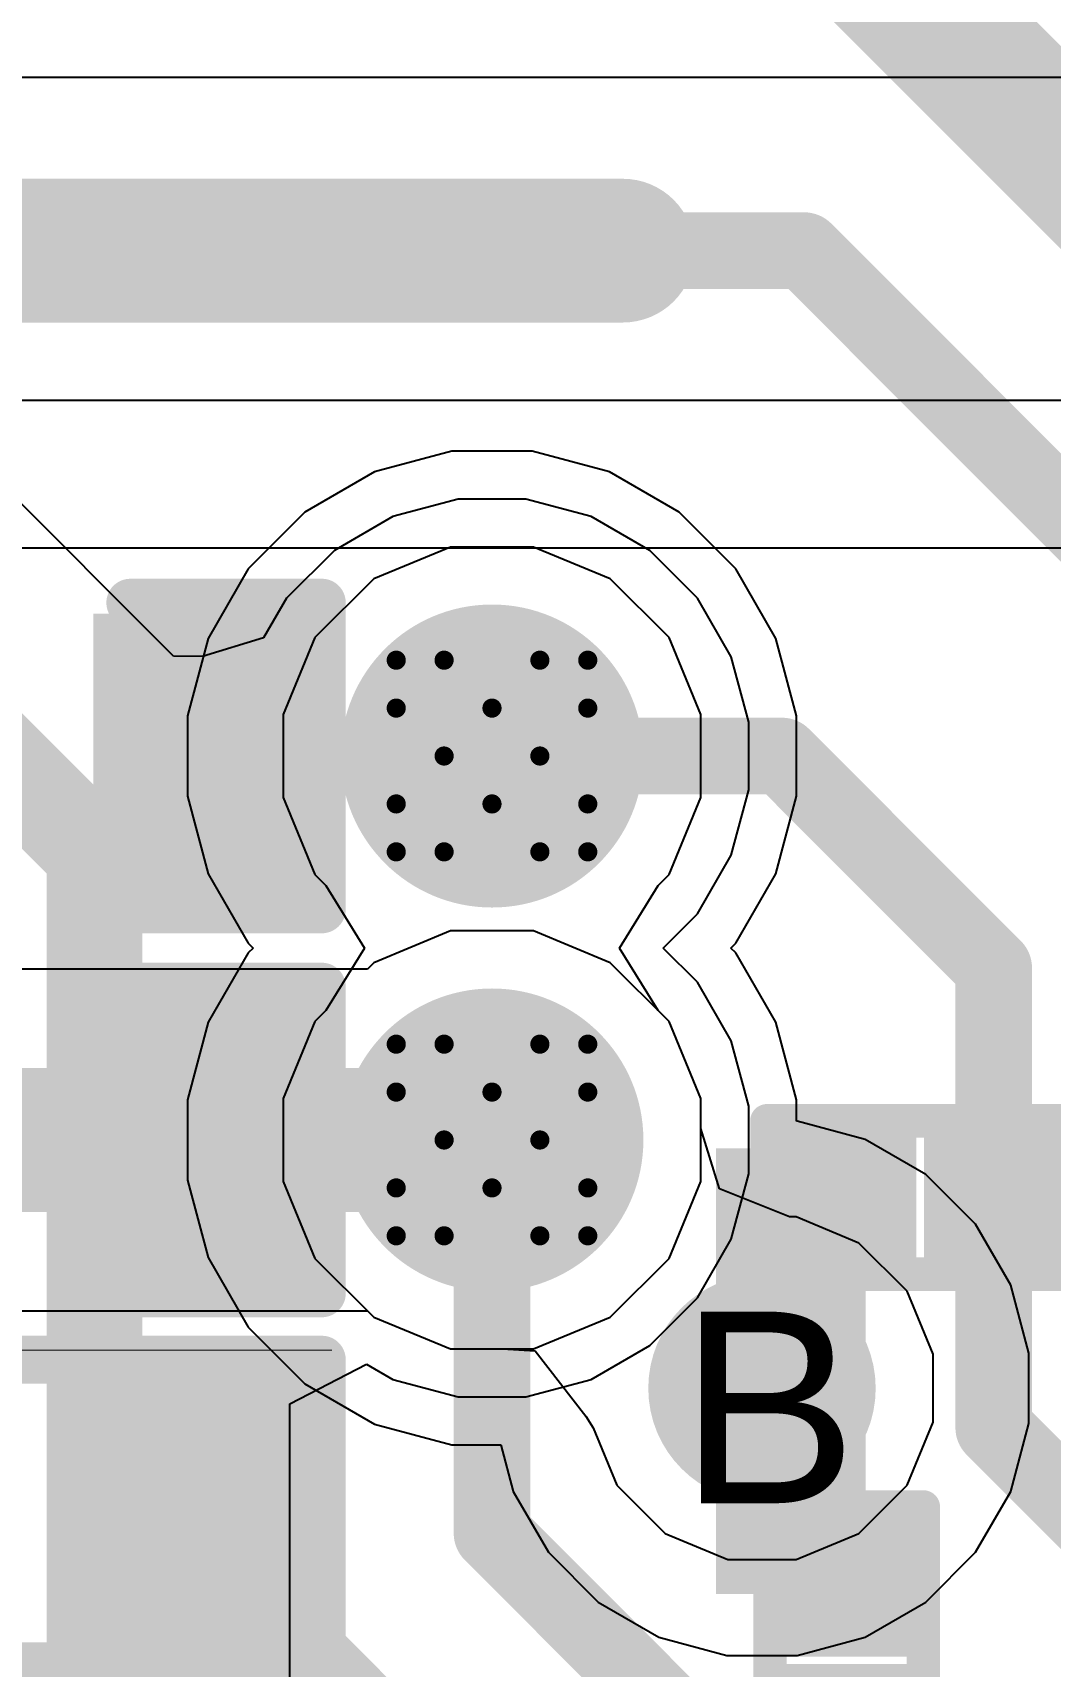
# Model space of a CAD drawing. Header units: inches. Extents: x 0 to 5379, y 0 to 5429.
# Drawn here: x 223.178 to 225.877, y 90.786 to 95.117 of the extents above; entities that cross this region are included whole.
import ezdxf

# ---------------------------------------------------------------- set-up
doc = ezdxf.new("R2010")
doc.units = ezdxf.units.IN
for name, color, linetype in [('Bottom Layer', 5, 'Continuous'), ('Bottom Solder', 6, 'Continuous'), ('Drill Drawing', 1, 'Continuous'), ('GND01', 16, 'Continuous'), ('GND02', 76, 'Continuous'), ('PWR', 156, 'Continuous'), ('SIG 01', 90, 'Continuous'), ('Top Layer', 1, 'Continuous'), ('Top Overlay', 2, 'Continuous'), ('Top Paste', 8, 'Continuous'), ('Top Solder', 216, 'Continuous'), ('Via Holes', 16, 'Continuous')]:
    doc.layers.add(name, color=color, linetype=linetype)
doc.styles.add('Arial', font='', dxfattribs={"height": 0.2})
doc.styles.get('Arial').set_extended_font_data('Arial')

# ---------------------------------------------------------------- blocks, each defined once
blk = doc.blocks.new('R___0402_571')
at = {"layer": 'Top Layer'}
for points in [[(-0.6985, -0.3175), (-0.6985, 0.3175), (-0.2413, 0.3175), (-0.2413, -0.3175)], [(0.2413, -0.3175), (0.2413, 0.3175), (0.6985, 0.3175), (0.6985, -0.3175)]]:
    blk.add_hatch(color=1, dxfattribs=at).paths.add_polyline_path(points)
at = {"layer": 'Top Paste'}
for points in [[(-0.6985, -0.3175), (-0.6985, 0.3175), (-0.2413, 0.3175), (-0.2413, -0.3175)], [(0.2413, -0.3175), (0.2413, 0.3175), (0.6985, 0.3175), (0.6985, -0.3175)]]:
    blk.add_hatch(color=8, dxfattribs=at).paths.add_polyline_path(points)
at = {"layer": 'Top Solder'}
for points in [[(-0.7535, -0.3725), (-0.7535, 0.3725), (-0.1863, 0.3725), (-0.1863, -0.3725)], [(0.1863, -0.3725), (0.1863, 0.3725), (0.7535, 0.3725), (0.7535, -0.3725)]]:
    blk.add_hatch(color=216, dxfattribs=at).paths.add_polyline_path(points)
at = {"layer": 'Top Overlay'}
for points in [[(0.7874, 0.4064, 0.127, 0.127, 0), (-0.7874, 0.4064, 0.127, 0.127, 0)], [(-0.7874, 0.4064, 0.127, 0.127, 0), (-0.7874, -0.4064, 0.127, 0.127, 0)], [(0.7874, 0.4064, 0.127, 0.127, 0), (0.7874, -0.4064, 0.127, 0.127, 0)], [(0.7874, -0.4064, 0.127, 0.127, 0), (-0.7874, -0.4064, 0.127, 0.127, 0)], [(0.8128, -0.4318, 0.00323, 0.00323, 0), (-0.8128, -0.4318, 0.00323, 0.00323, 0)]]:
    blk.add_lwpolyline(points, format="xyseb", dxfattribs=at)
for points in [[(-0.8191, 0.4064, 0.0635, 0.0635, 1), (-0.7556, 0.4064, 0.0635, 0.0635, 1)], [(-0.8191, 0.4064, 0.0635, 0.0635, 1), (-0.7556, 0.4064, 0.0635, 0.0635, 1)], [(0.7556, 0.4064, 0.0635, 0.0635, 1), (0.8191, 0.4064, 0.0635, 0.0635, 1)], [(0.7556, 0.4064, 0.0635, 0.0635, 1), (0.8191, 0.4064, 0.0635, 0.0635, 1)], [(-0.8191, -0.4064, 0.0635, 0.0635, 1), (-0.7556, -0.4064, 0.0635, 0.0635, 1)], [(-0.8191, -0.4064, 0.0635, 0.0635, 1), (-0.7556, -0.4064, 0.0635, 0.0635, 1)], [(0.7556, -0.4064, 0.0635, 0.0635, 1), (0.8191, -0.4064, 0.0635, 0.0635, 1)], [(0.7556, -0.4064, 0.0635, 0.0635, 1), (0.8191, -0.4064, 0.0635, 0.0635, 1)], [(-0.8136, -0.4318, 0.00161, 0.00161, 1), (-0.812, -0.4318, 0.00161, 0.00161, 1)], [(0.812, -0.4318, 0.00161, 0.00161, 1), (0.8136, -0.4318, 0.00161, 0.00161, 1)]]:
    blk.add_lwpolyline(points, format="xyseb", close=True, dxfattribs=at)
blk = doc.blocks.new('DFN_2_0_3_0_6__891')
at = {"layer": 'Top Layer'}
for points in [[(-0.33, -0.13), (-0.33, 0.13), (-0.06, 0.13), (-0.06, -0.13)], [(0.06, -0.13), (0.06, 0.13), (0.33, 0.13), (0.33, -0.13)]]:
    blk.add_hatch(color=1, dxfattribs=at).paths.add_polyline_path(points)
at = {"layer": 'Top Paste'}
for points in [[(-0.33, -0.13), (-0.33, 0.13), (-0.06, 0.13), (-0.06, -0.13)], [(0.06, -0.13), (0.06, 0.13), (0.33, 0.13), (0.33, -0.13)]]:
    blk.add_hatch(color=8, dxfattribs=at).paths.add_polyline_path(points)
at = {"layer": 'Top Solder'}
for points in [[(-0.38, -0.18), (-0.38, 0.18), (-0.01, 0.18), (-0.01, -0.18)], [(0.01, -0.18), (0.01, 0.18), (0.38, 0.18), (0.38, -0.18)]]:
    blk.add_hatch(color=216, dxfattribs=at).paths.add_polyline_path(points)
at = {"layer": 'Top Overlay'}
for points in [[(0.4064, 0.2032, 0.0889, 0.0889, 0), (-0.4064, 0.2032, 0.0889, 0.0889, 0)], [(-0.4064, -0.2032, 0.0889, 0.0889, 0), (-0.4064, 0.2032, 0.0889, 0.0889, 0)], [(0.4064, -0.2032, 0.0889, 0.0889, 0), (0.4064, 0.2032, 0.0889, 0.0889, 0)], [(0.4064, -0.2032, 0.0889, 0.0889, 0), (-0.4064, -0.2032, 0.0889, 0.0889, 0)]]:
    blk.add_lwpolyline(points, format="xyseb", dxfattribs=at)
for points in [[(-0.4286, 0.2032, 0.0445, 0.0445, 1), (-0.3842, 0.2032, 0.0445, 0.0445, 1)], [(-0.4286, 0.2032, 0.0445, 0.0445, 1), (-0.3842, 0.2032, 0.0445, 0.0445, 1)], [(0.3842, 0.2032, 0.0445, 0.0445, 1), (0.4286, 0.2032, 0.0445, 0.0445, 1)], [(0.3842, 0.2032, 0.0445, 0.0445, 1), (0.4286, 0.2032, 0.0445, 0.0445, 1)], [(-0.4286, -0.2032, 0.0445, 0.0445, 1), (-0.3842, -0.2032, 0.0445, 0.0445, 1)], [(-0.4286, -0.2032, 0.0445, 0.0445, 1), (-0.3842, -0.2032, 0.0445, 0.0445, 1)], [(0.3842, -0.2032, 0.0445, 0.0445, 1), (0.4286, -0.2032, 0.0445, 0.0445, 1)], [(0.3842, -0.2032, 0.0445, 0.0445, 1), (0.4286, -0.2032, 0.0445, 0.0445, 1)]]:
    blk.add_lwpolyline(points, format="xyseb", close=True, dxfattribs=at)
blk = doc.blocks.new('DFN_2_0_3_0_6__892')
at = {"layer": 'Top Layer'}
for points in [[(-0.33, -0.13), (-0.33, 0.13), (-0.06, 0.13), (-0.06, -0.13)], [(0.06, -0.13), (0.06, 0.13), (0.33, 0.13), (0.33, -0.13)]]:
    blk.add_hatch(color=1, dxfattribs=at).paths.add_polyline_path(points)
at = {"layer": 'Top Paste'}
for points in [[(-0.33, -0.13), (-0.33, 0.13), (-0.06, 0.13), (-0.06, -0.13)], [(0.06, -0.13), (0.06, 0.13), (0.33, 0.13), (0.33, -0.13)]]:
    blk.add_hatch(color=8, dxfattribs=at).paths.add_polyline_path(points)
at = {"layer": 'Top Solder'}
for points in [[(-0.38, -0.18), (-0.38, 0.18), (-0.01, 0.18), (-0.01, -0.18)], [(0.01, -0.18), (0.01, 0.18), (0.38, 0.18), (0.38, -0.18)]]:
    blk.add_hatch(color=216, dxfattribs=at).paths.add_polyline_path(points)
at = {"layer": 'Top Overlay'}
for points in [[(-0.4064, 0.2032, 0.0889, 0.0889, 0), (0.4064, 0.2032, 0.0889, 0.0889, 0)], [(-0.4064, -0.2032, 0.0889, 0.0889, 0), (-0.4064, 0.2032, 0.0889, 0.0889, 0)], [(0.4064, -0.2032, 0.0889, 0.0889, 0), (0.4064, 0.2032, 0.0889, 0.0889, 0)], [(-0.4064, -0.2032, 0.0889, 0.0889, 0), (0.4064, -0.2032, 0.0889, 0.0889, 0)]]:
    blk.add_lwpolyline(points, format="xyseb", dxfattribs=at)
for points in [[(-0.4286, 0.2032, 0.0445, 0.0445, 1), (-0.3842, 0.2032, 0.0445, 0.0445, 1)], [(-0.4286, 0.2032, 0.0445, 0.0445, 1), (-0.3842, 0.2032, 0.0445, 0.0445, 1)], [(0.3842, 0.2032, 0.0445, 0.0445, 1), (0.4286, 0.2032, 0.0445, 0.0445, 1)], [(0.3842, 0.2032, 0.0445, 0.0445, 1), (0.4286, 0.2032, 0.0445, 0.0445, 1)], [(-0.4286, -0.2032, 0.0445, 0.0445, 1), (-0.3842, -0.2032, 0.0445, 0.0445, 1)], [(-0.4286, -0.2032, 0.0445, 0.0445, 1), (-0.3842, -0.2032, 0.0445, 0.0445, 1)], [(0.3842, -0.2032, 0.0445, 0.0445, 1), (0.4286, -0.2032, 0.0445, 0.0445, 1)], [(0.3842, -0.2032, 0.0445, 0.0445, 1), (0.4286, -0.2032, 0.0445, 0.0445, 1)]]:
    blk.add_lwpolyline(points, format="xyseb", close=True, dxfattribs=at)
blk = doc.blocks.new('C___0402_1023')
at = {"layer": 'Top Layer'}
for points in [[(-0.6985, -0.3175), (-0.6985, 0.3175), (-0.2413, 0.3175), (-0.2413, -0.3175)], [(0.2413, -0.3175), (0.2413, 0.3175), (0.6985, 0.3175), (0.6985, -0.3175)]]:
    blk.add_hatch(color=1, dxfattribs=at).paths.add_polyline_path(points)
at = {"layer": 'Top Paste'}
for points in [[(-0.6985, -0.3175), (-0.6985, 0.3175), (-0.2413, 0.3175), (-0.2413, -0.3175)], [(0.2413, -0.3175), (0.2413, 0.3175), (0.6985, 0.3175), (0.6985, -0.3175)]]:
    blk.add_hatch(color=8, dxfattribs=at).paths.add_polyline_path(points)
at = {"layer": 'Top Solder'}
for points in [[(-0.7585, -0.3775), (-0.7585, 0.3775), (-0.1813, 0.3775), (-0.1813, -0.3775)], [(0.1813, -0.3775), (0.1813, 0.3775), (0.7585, 0.3775), (0.7585, -0.3775)]]:
    blk.add_hatch(color=216, dxfattribs=at).paths.add_polyline_path(points)
at = {"layer": 'Top Overlay'}
for points in [[(-0.7874, -0.4064, 0.127, 0.127, 0), (-0.7874, 0.4064, 0.127, 0.127, 0)], [(-0.7874, 0.4064, 0.127, 0.127, 0), (-0.2794, 0.4064, 0.127, 0.127, 0)], [(0.2794, 0.4064, 0.127, 0.127, 0), (0.7874, 0.4064, 0.127, 0.127, 0)], [(0.7874, -0.4064, 0.127, 0.127, 0), (0.7874, 0.4064, 0.127, 0.127, 0)], [(-0.7874, -0.4064, 0.127, 0.127, 0), (-0.2794, -0.4064, 0.127, 0.127, 0)], [(0.2794, -0.4064, 0.127, 0.127, 0), (0.7874, -0.4064, 0.127, 0.127, 0)]]:
    blk.add_lwpolyline(points, format="xyseb", dxfattribs=at)
for points in [[(-0.8191, 0.4064, 0.0635, 0.0635, 1), (-0.7556, 0.4064, 0.0635, 0.0635, 1)], [(-0.8191, 0.4064, 0.0635, 0.0635, 1), (-0.7556, 0.4064, 0.0635, 0.0635, 1)], [(-0.3111, 0.4064, 0.0635, 0.0635, 1), (-0.2477, 0.4064, 0.0635, 0.0635, 1)], [(0.2477, 0.4064, 0.0635, 0.0635, 1), (0.3111, 0.4064, 0.0635, 0.0635, 1)], [(0.7556, 0.4064, 0.0635, 0.0635, 1), (0.8191, 0.4064, 0.0635, 0.0635, 1)], [(0.7556, 0.4064, 0.0635, 0.0635, 1), (0.8191, 0.4064, 0.0635, 0.0635, 1)], [(-0.8191, -0.4064, 0.0635, 0.0635, 1), (-0.7556, -0.4064, 0.0635, 0.0635, 1)], [(-0.8191, -0.4064, 0.0635, 0.0635, 1), (-0.7556, -0.4064, 0.0635, 0.0635, 1)], [(-0.3111, -0.4064, 0.0635, 0.0635, 1), (-0.2477, -0.4064, 0.0635, 0.0635, 1)], [(0.2477, -0.4064, 0.0635, 0.0635, 1), (0.3111, -0.4064, 0.0635, 0.0635, 1)], [(0.7556, -0.4064, 0.0635, 0.0635, 1), (0.8191, -0.4064, 0.0635, 0.0635, 1)], [(0.7556, -0.4064, 0.0635, 0.0635, 1), (0.8191, -0.4064, 0.0635, 0.0635, 1)]]:
    blk.add_lwpolyline(points, format="xyseb", close=True, dxfattribs=at)
blk = doc.blocks.new('C___0402_1028')
at = {"layer": 'Top Layer'}
for points in [[(-0.6985, -0.3175), (-0.6985, 0.3175), (-0.2413, 0.3175), (-0.2413, -0.3175)], [(0.2413, -0.3175), (0.2413, 0.3175), (0.6985, 0.3175), (0.6985, -0.3175)]]:
    blk.add_hatch(color=1, dxfattribs=at).paths.add_polyline_path(points)
at = {"layer": 'Top Paste'}
for points in [[(-0.6985, -0.3175), (-0.6985, 0.3175), (-0.2413, 0.3175), (-0.2413, -0.3175)], [(0.2413, -0.3175), (0.2413, 0.3175), (0.6985, 0.3175), (0.6985, -0.3175)]]:
    blk.add_hatch(color=8, dxfattribs=at).paths.add_polyline_path(points)
at = {"layer": 'Top Solder'}
for points in [[(-0.7585, -0.3775), (-0.7585, 0.3775), (-0.1813, 0.3775), (-0.1813, -0.3775)], [(0.1813, -0.3775), (0.1813, 0.3775), (0.7585, 0.3775), (0.7585, -0.3775)]]:
    blk.add_hatch(color=216, dxfattribs=at).paths.add_polyline_path(points)
at = {"layer": 'Top Overlay'}
for points in [[(-0.7874, -0.4064, 0.127, 0.127, 0), (-0.7874, 0.4064, 0.127, 0.127, 0)], [(-0.7874, 0.4064, 0.127, 0.127, 0), (-0.2794, 0.4064, 0.127, 0.127, 0)], [(0.2794, 0.4064, 0.127, 0.127, 0), (0.7874, 0.4064, 0.127, 0.127, 0)], [(0.7874, -0.4064, 0.127, 0.127, 0), (0.7874, 0.4064, 0.127, 0.127, 0)], [(-0.7874, -0.4064, 0.127, 0.127, 0), (-0.2794, -0.4064, 0.127, 0.127, 0)], [(0.2794, -0.4064, 0.127, 0.127, 0), (0.7874, -0.4064, 0.127, 0.127, 0)]]:
    blk.add_lwpolyline(points, format="xyseb", dxfattribs=at)
for points in [[(-0.8191, 0.4064, 0.0635, 0.0635, 1), (-0.7556, 0.4064, 0.0635, 0.0635, 1)], [(-0.8191, 0.4064, 0.0635, 0.0635, 1), (-0.7556, 0.4064, 0.0635, 0.0635, 1)], [(-0.3111, 0.4064, 0.0635, 0.0635, 1), (-0.2477, 0.4064, 0.0635, 0.0635, 1)], [(0.2477, 0.4064, 0.0635, 0.0635, 1), (0.3111, 0.4064, 0.0635, 0.0635, 1)], [(0.7556, 0.4064, 0.0635, 0.0635, 1), (0.8191, 0.4064, 0.0635, 0.0635, 1)], [(0.7556, 0.4064, 0.0635, 0.0635, 1), (0.8191, 0.4064, 0.0635, 0.0635, 1)], [(-0.8191, -0.4064, 0.0635, 0.0635, 1), (-0.7556, -0.4064, 0.0635, 0.0635, 1)], [(-0.8191, -0.4064, 0.0635, 0.0635, 1), (-0.7556, -0.4064, 0.0635, 0.0635, 1)], [(-0.3111, -0.4064, 0.0635, 0.0635, 1), (-0.2477, -0.4064, 0.0635, 0.0635, 1)], [(0.2477, -0.4064, 0.0635, 0.0635, 1), (0.3111, -0.4064, 0.0635, 0.0635, 1)], [(0.7556, -0.4064, 0.0635, 0.0635, 1), (0.8191, -0.4064, 0.0635, 0.0635, 1)], [(0.7556, -0.4064, 0.0635, 0.0635, 1), (0.8191, -0.4064, 0.0635, 0.0635, 1)]]:
    blk.add_lwpolyline(points, format="xyseb", close=True, dxfattribs=at)

msp = doc.modelspace()

# ---------------------------------------------------------------- hatches: boundary and pattern name
at = {"layer": 'Bottom Layer'}
h = msp.add_hatch(color=5, dxfattribs=at)
edge = h.paths.add_edge_path()
edge.add_arc((224.3961, 93.1992), 0.3, 0, 360)
h = msp.add_hatch(color=5, dxfattribs=at)
edge = h.paths.add_edge_path()
edge.add_arc((224.3961, 92.1814), 0.3, 0, 360)
h = msp.add_hatch(color=5, dxfattribs=at)
edge = h.paths.add_edge_path()
edge.add_arc((225.1122, 91.5233), 0.2, 0, 360)
at = {"layer": 'Bottom Solder'}
h = msp.add_hatch(color=6, dxfattribs=at)
edge = h.paths.add_edge_path()
edge.add_arc((224.3961, 93.1992), 0.4016, 0, 360)
h = msp.add_hatch(color=6, dxfattribs=at)
edge = h.paths.add_edge_path()
edge.add_arc((224.3961, 92.1814), 0.4016, 0, 360)
h = msp.add_hatch(color=6, dxfattribs=at)
edge = h.paths.add_edge_path()
edge.add_arc((225.1122, 91.5233), 0.3016, 0, 360)
at = {"layer": 'GND01'}
h = msp.add_hatch(color=16, dxfattribs=at)
edge = h.paths.add_edge_path()
edge.add_arc((224.3961, 93.1992), 0.3, 0, 360)
h = msp.add_hatch(color=16, dxfattribs=at)
edge = h.paths.add_edge_path()
edge.add_arc((224.3961, 92.1814), 0.3, 0, 360)
h = msp.add_hatch(color=16, dxfattribs=at)
edge = h.paths.add_edge_path()
edge.add_arc((225.1122, 91.5233), 0.2, 0, 360)
at = {"layer": 'GND02'}
h = msp.add_hatch(color=76, dxfattribs=at)
edge = h.paths.add_edge_path()
edge.add_arc((224.3961, 93.1992), 0.3, 0, 360)
h = msp.add_hatch(color=76, dxfattribs=at)
edge = h.paths.add_edge_path()
edge.add_arc((224.3961, 92.1814), 0.3, 0, 360)
h = msp.add_hatch(color=76, dxfattribs=at)
edge = h.paths.add_edge_path()
edge.add_arc((225.1122, 91.5233), 0.2, 0, 360)
at = {"layer": 'PWR'}
h = msp.add_hatch(color=156, dxfattribs=at)
edge = h.paths.add_edge_path()
edge.add_arc((224.3961, 93.1992), 0.3, 0, 360)
h = msp.add_hatch(color=156, dxfattribs=at)
edge = h.paths.add_edge_path()
edge.add_arc((224.3961, 92.1814), 0.3, 0, 360)
h = msp.add_hatch(color=156, dxfattribs=at)
edge = h.paths.add_edge_path()
edge.add_arc((225.1122, 91.5233), 0.2, 0, 360)
at = {"layer": 'SIG 01'}
h = msp.add_hatch(color=90, dxfattribs=at)
edge = h.paths.add_edge_path()
edge.add_arc((224.3961, 93.1992), 0.3, 0, 360)
h = msp.add_hatch(color=90, dxfattribs=at)
edge = h.paths.add_edge_path()
edge.add_arc((224.3961, 92.1814), 0.3, 0, 360)
h = msp.add_hatch(color=90, dxfattribs=at)
edge = h.paths.add_edge_path()
edge.add_arc((225.1122, 91.5233), 0.2, 0, 360)
at = {"layer": 'Top Layer'}
h = msp.add_hatch(color=1, dxfattribs=at)
edge = h.paths.add_edge_path()
edge.add_arc((224.3961, 93.1992), 0.3, 0, 360)
h = msp.add_hatch(color=1, dxfattribs=at)
edge = h.paths.add_edge_path()
edge.add_arc((224.3961, 92.1814), 0.3, 0, 360)
for points in [[(224.9905, 91.013), (225.387, 91.013), (225.387, 92.159), (224.9905, 92.159)], [(224.9905, 90.9779), (225.4668, 90.9779), (225.4668, 91.2464), (224.9905, 91.2464)]]:
    msp.add_hatch(color=1, dxfattribs=at).paths.add_polyline_path(points)
h = msp.add_hatch(color=1, dxfattribs=at)
edge = h.paths.add_edge_path()
edge.add_arc((225.1122, 91.5233), 0.2, 0, 360)
at = {"layer": 'Top Solder'}
h = msp.add_hatch(color=216, dxfattribs=at)
edge = h.paths.add_edge_path()
edge.add_arc((224.3961, 93.1992), 0.4016, 0, 360)
h = msp.add_hatch(color=216, dxfattribs=at)
edge = h.paths.add_edge_path()
edge.add_arc((224.3961, 92.1814), 0.4016, 0, 360)
h = msp.add_hatch(color=216, dxfattribs=at)
edge = h.paths.add_edge_path()
edge.add_arc((225.1122, 91.5233), 0.3016, 0, 360)
at = {"layer": 'Via Holes'}
h = msp.add_hatch(color=7, dxfattribs=at)
edge = h.paths.add_edge_path()
edge.add_arc((224.3961, 93.1992), 0.15, 0, 360)
h = msp.add_hatch(color=7, dxfattribs=at)
edge = h.paths.add_edge_path()
edge.add_arc((224.3961, 92.1814), 0.15, 0, 360)
h = msp.add_hatch(color=7, dxfattribs=at)
edge = h.paths.add_edge_path()
edge.add_arc((225.1122, 91.5233), 0.1, 0, 360)

# ---------------------------------------------------------------- linework, layer by layer
at = {"layer": 'Bottom Layer'}
for p, q in [((224.2898, 94.0072), (224.0843, 93.9521)), ((224.5025, 94.0072), (224.2898, 94.0072)), ((224.708, 93.9521), (224.5025, 94.0072)), ((224.0843, 93.9521), (223.9, 93.8458)), ((224.8923, 93.8458), (224.708, 93.9521)), ((223.9, 93.8458), (223.7496, 93.6953)), ((225.0427, 93.6953), (224.8923, 93.8458)), ((223.7496, 93.6953), (223.6432, 93.5111)), ((225.1491, 93.5111), (225.0427, 93.6953)), ((223.6432, 93.5111), (223.5881, 93.3056)), ((225.2041, 93.3056), (225.1491, 93.5111)), ((223.5881, 93.3056), (223.5881, 93.0928)), ((225.2041, 93.0928), (225.2041, 93.3056)), ((223.5881, 93.0928), (223.6432, 92.8873)), ((225.1491, 92.8873), (225.2041, 93.0928)), ((223.6432, 92.8873), (223.7496, 92.7031)), ((225.0427, 92.7031), (225.1491, 92.8873)), ((223.7496, 92.6775), (223.6432, 92.4933)), ((223.7496, 92.7031), (223.7623, 92.6903)), ((223.7623, 92.6903), (223.7496, 92.6775)), ((225.0299, 92.6903), (225.0427, 92.7031)), ((225.0427, 92.6775), (225.0299, 92.6903)), ((225.1491, 92.4933), (225.0427, 92.6775)), ((223.6432, 92.4933), (223.5881, 92.2878)), ((225.2041, 92.2878), (225.1491, 92.4933)), ((223.5881, 92.2878), (223.5881, 92.075)), ((225.2041, 92.2313), (225.2041, 92.2878)), ((225.2054, 92.2313), (225.2041, 92.2313)), ((225.3855, 92.183), (225.2054, 92.2313)), ((225.5469, 92.0898), (225.3855, 92.183)), ((223.5881, 92.075), (223.6432, 91.8695)), ((225.6788, 91.958), (225.5469, 92.0898)), ((225.772, 91.7966), (225.6788, 91.958)), ((223.6432, 91.8695), (223.7496, 91.6853)), ((225.8202, 91.6165), (225.772, 91.7966)), ((223.7496, 91.6853), (223.9, 91.5348)), ((225.8202, 91.4301), (225.8202, 91.6165)), ((223.9, 91.5348), (224.0843, 91.4285)), ((224.0843, 91.4285), (224.2898, 91.3734)), ((225.772, 91.25), (225.8202, 91.4301)), ((224.2898, 91.3734), (224.4194, 91.3734)), ((224.4194, 91.3734), (224.4525, 91.25)), ((224.4525, 91.25), (224.5457, 91.0886)), ((225.6788, 91.0886), (225.772, 91.25)), ((224.5457, 91.0886), (224.6775, 90.9567)), ((225.5469, 90.9567), (225.6788, 91.0886)), ((224.6775, 90.9567), (224.8389, 90.8635)), ((225.3855, 90.8635), (225.5469, 90.9567)), ((224.8389, 90.8635), (225.019, 90.8153)), ((225.2054, 90.8153), (225.3855, 90.8635)), ((225.019, 90.8153), (225.2054, 90.8153))]:
    msp.add_line(p, q, dxfattribs=at)
at = {"layer": 'Drill Drawing'}
for points in [[(224.1421, 93.3262, 0.0508, 0.0508, 0), (224.1421, 93.4532, 0.0508, 0.0508, 0)], [(224.1421, 93.4532, 0.0508, 0.0508, 0), (224.2691, 93.4532, 0.0508, 0.0508, 0)], [(224.2691, 93.4532, 0.0508, 0.0508, 0), (224.3961, 93.3262, 0.0508, 0.0508, 0)], [(224.3961, 93.3262, 0.0508, 0.0508, 0), (224.5231, 93.4532, 0.0508, 0.0508, 0)], [(224.5231, 93.4532, 0.0508, 0.0508, 0), (224.6501, 93.4532, 0.0508, 0.0508, 0)], [(224.6501, 93.3262, 0.0508, 0.0508, 0), (224.6501, 93.4532, 0.0508, 0.0508, 0)], [(224.1421, 93.3262, 0.0508, 0.0508, 0), (224.2691, 93.1992, 0.0508, 0.0508, 0)], [(224.5231, 93.1992, 0.0508, 0.0508, 0), (224.6501, 93.3262, 0.0508, 0.0508, 0)], [(224.1421, 93.0722, 0.0508, 0.0508, 0), (224.2691, 93.1992, 0.0508, 0.0508, 0)], [(224.5231, 93.1992, 0.0508, 0.0508, 0), (224.6501, 93.0722, 0.0508, 0.0508, 0)], [(224.1421, 92.9452, 0.0508, 0.0508, 0), (224.1421, 93.0722, 0.0508, 0.0508, 0)], [(224.2691, 92.9452, 0.0508, 0.0508, 0), (224.3961, 93.0722, 0.0508, 0.0508, 0)], [(224.3961, 93.0722, 0.0508, 0.0508, 0), (224.5231, 92.9452, 0.0508, 0.0508, 0)], [(224.6501, 92.9452, 0.0508, 0.0508, 0), (224.6501, 93.0722, 0.0508, 0.0508, 0)], [(224.1421, 92.9452, 0.0508, 0.0508, 0), (224.2691, 92.9452, 0.0508, 0.0508, 0)], [(224.5231, 92.9452, 0.0508, 0.0508, 0), (224.6501, 92.9452, 0.0508, 0.0508, 0)], [(224.1421, 92.3084, 0.0508, 0.0508, 0), (224.1421, 92.4354, 0.0508, 0.0508, 0)], [(224.1421, 92.4354, 0.0508, 0.0508, 0), (224.2691, 92.4354, 0.0508, 0.0508, 0)], [(224.2691, 92.4354, 0.0508, 0.0508, 0), (224.3961, 92.3084, 0.0508, 0.0508, 0)], [(224.3961, 92.3084, 0.0508, 0.0508, 0), (224.5231, 92.4354, 0.0508, 0.0508, 0)], [(224.5231, 92.4354, 0.0508, 0.0508, 0), (224.6501, 92.4354, 0.0508, 0.0508, 0)], [(224.6501, 92.3084, 0.0508, 0.0508, 0), (224.6501, 92.4354, 0.0508, 0.0508, 0)], [(224.1421, 92.3084, 0.0508, 0.0508, 0), (224.2691, 92.1814, 0.0508, 0.0508, 0)], [(224.5231, 92.1814, 0.0508, 0.0508, 0), (224.6501, 92.3084, 0.0508, 0.0508, 0)], [(224.1421, 92.0544, 0.0508, 0.0508, 0), (224.2691, 92.1814, 0.0508, 0.0508, 0)], [(224.5231, 92.1814, 0.0508, 0.0508, 0), (224.6501, 92.0544, 0.0508, 0.0508, 0)], [(224.1421, 91.9274, 0.0508, 0.0508, 0), (224.1421, 92.0544, 0.0508, 0.0508, 0)], [(224.2691, 91.9274, 0.0508, 0.0508, 0), (224.3961, 92.0544, 0.0508, 0.0508, 0)], [(224.3961, 92.0544, 0.0508, 0.0508, 0), (224.5231, 91.9274, 0.0508, 0.0508, 0)], [(224.6501, 91.9274, 0.0508, 0.0508, 0), (224.6501, 92.0544, 0.0508, 0.0508, 0)], [(224.1421, 91.9274, 0.0508, 0.0508, 0), (224.2691, 91.9274, 0.0508, 0.0508, 0)], [(224.5231, 91.9274, 0.0508, 0.0508, 0), (224.6501, 91.9274, 0.0508, 0.0508, 0)]]:
    msp.add_lwpolyline(points, format="xyseb", dxfattribs=at)
for points in [[(224.1294, 93.4532, 0.0254, 0.0254, 1), (224.1548, 93.4532, 0.0254, 0.0254, 1)], [(224.1294, 93.4532, 0.0254, 0.0254, 1), (224.1548, 93.4532, 0.0254, 0.0254, 1)], [(224.2564, 93.4532, 0.0254, 0.0254, 1), (224.2818, 93.4532, 0.0254, 0.0254, 1)], [(224.2564, 93.4532, 0.0254, 0.0254, 1), (224.2818, 93.4532, 0.0254, 0.0254, 1)], [(224.5104, 93.4532, 0.0254, 0.0254, 1), (224.5358, 93.4532, 0.0254, 0.0254, 1)], [(224.5104, 93.4532, 0.0254, 0.0254, 1), (224.5358, 93.4532, 0.0254, 0.0254, 1)], [(224.6374, 93.4532, 0.0254, 0.0254, 1), (224.6628, 93.4532, 0.0254, 0.0254, 1)], [(224.6374, 93.4532, 0.0254, 0.0254, 1), (224.6628, 93.4532, 0.0254, 0.0254, 1)], [(224.1294, 93.3262, 0.0254, 0.0254, 1), (224.1548, 93.3262, 0.0254, 0.0254, 1)], [(224.1294, 93.3262, 0.0254, 0.0254, 1), (224.1548, 93.3262, 0.0254, 0.0254, 1)], [(224.3834, 93.3262, 0.0254, 0.0254, 1), (224.4088, 93.3262, 0.0254, 0.0254, 1)], [(224.3834, 93.3262, 0.0254, 0.0254, 1), (224.4088, 93.3262, 0.0254, 0.0254, 1)], [(224.6374, 93.3262, 0.0254, 0.0254, 1), (224.6628, 93.3262, 0.0254, 0.0254, 1)], [(224.6374, 93.3262, 0.0254, 0.0254, 1), (224.6628, 93.3262, 0.0254, 0.0254, 1)], [(224.2564, 93.1992, 0.0254, 0.0254, 1), (224.2818, 93.1992, 0.0254, 0.0254, 1)], [(224.2564, 93.1992, 0.0254, 0.0254, 1), (224.2818, 93.1992, 0.0254, 0.0254, 1)], [(224.5104, 93.1992, 0.0254, 0.0254, 1), (224.5358, 93.1992, 0.0254, 0.0254, 1)], [(224.5104, 93.1992, 0.0254, 0.0254, 1), (224.5358, 93.1992, 0.0254, 0.0254, 1)], [(224.1294, 93.0722, 0.0254, 0.0254, 1), (224.1548, 93.0722, 0.0254, 0.0254, 1)], [(224.1294, 93.0722, 0.0254, 0.0254, 1), (224.1548, 93.0722, 0.0254, 0.0254, 1)], [(224.3834, 93.0722, 0.0254, 0.0254, 1), (224.4088, 93.0722, 0.0254, 0.0254, 1)], [(224.3834, 93.0722, 0.0254, 0.0254, 1), (224.4088, 93.0722, 0.0254, 0.0254, 1)], [(224.6374, 93.0722, 0.0254, 0.0254, 1), (224.6628, 93.0722, 0.0254, 0.0254, 1)], [(224.6374, 93.0722, 0.0254, 0.0254, 1), (224.6628, 93.0722, 0.0254, 0.0254, 1)], [(224.1294, 92.9452, 0.0254, 0.0254, 1), (224.1548, 92.9452, 0.0254, 0.0254, 1)], [(224.1294, 92.9452, 0.0254, 0.0254, 1), (224.1548, 92.9452, 0.0254, 0.0254, 1)], [(224.2564, 92.9452, 0.0254, 0.0254, 1), (224.2818, 92.9452, 0.0254, 0.0254, 1)], [(224.2564, 92.9452, 0.0254, 0.0254, 1), (224.2818, 92.9452, 0.0254, 0.0254, 1)], [(224.5104, 92.9452, 0.0254, 0.0254, 1), (224.5358, 92.9452, 0.0254, 0.0254, 1)], [(224.5104, 92.9452, 0.0254, 0.0254, 1), (224.5358, 92.9452, 0.0254, 0.0254, 1)], [(224.6374, 92.9452, 0.0254, 0.0254, 1), (224.6628, 92.9452, 0.0254, 0.0254, 1)], [(224.6374, 92.9452, 0.0254, 0.0254, 1), (224.6628, 92.9452, 0.0254, 0.0254, 1)], [(224.1294, 92.4354, 0.0254, 0.0254, 1), (224.1548, 92.4354, 0.0254, 0.0254, 1)], [(224.1294, 92.4354, 0.0254, 0.0254, 1), (224.1548, 92.4354, 0.0254, 0.0254, 1)], [(224.2564, 92.4354, 0.0254, 0.0254, 1), (224.2818, 92.4354, 0.0254, 0.0254, 1)], [(224.2564, 92.4354, 0.0254, 0.0254, 1), (224.2818, 92.4354, 0.0254, 0.0254, 1)], [(224.5104, 92.4354, 0.0254, 0.0254, 1), (224.5358, 92.4354, 0.0254, 0.0254, 1)], [(224.5104, 92.4354, 0.0254, 0.0254, 1), (224.5358, 92.4354, 0.0254, 0.0254, 1)], [(224.6374, 92.4354, 0.0254, 0.0254, 1), (224.6628, 92.4354, 0.0254, 0.0254, 1)], [(224.6374, 92.4354, 0.0254, 0.0254, 1), (224.6628, 92.4354, 0.0254, 0.0254, 1)], [(224.1294, 92.3084, 0.0254, 0.0254, 1), (224.1548, 92.3084, 0.0254, 0.0254, 1)], [(224.1294, 92.3084, 0.0254, 0.0254, 1), (224.1548, 92.3084, 0.0254, 0.0254, 1)], [(224.3834, 92.3084, 0.0254, 0.0254, 1), (224.4088, 92.3084, 0.0254, 0.0254, 1)], [(224.3834, 92.3084, 0.0254, 0.0254, 1), (224.4088, 92.3084, 0.0254, 0.0254, 1)], [(224.6374, 92.3084, 0.0254, 0.0254, 1), (224.6628, 92.3084, 0.0254, 0.0254, 1)], [(224.6374, 92.3084, 0.0254, 0.0254, 1), (224.6628, 92.3084, 0.0254, 0.0254, 1)], [(224.2564, 92.1814, 0.0254, 0.0254, 1), (224.2818, 92.1814, 0.0254, 0.0254, 1)], [(224.2564, 92.1814, 0.0254, 0.0254, 1), (224.2818, 92.1814, 0.0254, 0.0254, 1)], [(224.5104, 92.1814, 0.0254, 0.0254, 1), (224.5358, 92.1814, 0.0254, 0.0254, 1)], [(224.5104, 92.1814, 0.0254, 0.0254, 1), (224.5358, 92.1814, 0.0254, 0.0254, 1)], [(224.1294, 92.0544, 0.0254, 0.0254, 1), (224.1548, 92.0544, 0.0254, 0.0254, 1)], [(224.1294, 92.0544, 0.0254, 0.0254, 1), (224.1548, 92.0544, 0.0254, 0.0254, 1)], [(224.3834, 92.0544, 0.0254, 0.0254, 1), (224.4088, 92.0544, 0.0254, 0.0254, 1)], [(224.3834, 92.0544, 0.0254, 0.0254, 1), (224.4088, 92.0544, 0.0254, 0.0254, 1)], [(224.6374, 92.0544, 0.0254, 0.0254, 1), (224.6628, 92.0544, 0.0254, 0.0254, 1)], [(224.6374, 92.0544, 0.0254, 0.0254, 1), (224.6628, 92.0544, 0.0254, 0.0254, 1)], [(224.1294, 91.9274, 0.0254, 0.0254, 1), (224.1548, 91.9274, 0.0254, 0.0254, 1)], [(224.1294, 91.9274, 0.0254, 0.0254, 1), (224.1548, 91.9274, 0.0254, 0.0254, 1)], [(224.2564, 91.9274, 0.0254, 0.0254, 1), (224.2818, 91.9274, 0.0254, 0.0254, 1)], [(224.2564, 91.9274, 0.0254, 0.0254, 1), (224.2818, 91.9274, 0.0254, 0.0254, 1)], [(224.5104, 91.9274, 0.0254, 0.0254, 1), (224.5358, 91.9274, 0.0254, 0.0254, 1)], [(224.5104, 91.9274, 0.0254, 0.0254, 1), (224.5358, 91.9274, 0.0254, 0.0254, 1)], [(224.6374, 91.9274, 0.0254, 0.0254, 1), (224.6628, 91.9274, 0.0254, 0.0254, 1)], [(224.6374, 91.9274, 0.0254, 0.0254, 1), (224.6628, 91.9274, 0.0254, 0.0254, 1)]]:
    msp.add_lwpolyline(points, format="xyseb", close=True, dxfattribs=at)
at = {"layer": 'GND01'}
for p, q in [((224.2859, 93.7532), (224.0823, 93.6689)), ((224.5063, 93.7532), (224.2859, 93.7532)), ((224.7099, 93.6689), (224.5063, 93.7532)), ((224.0823, 93.6689), (223.9265, 93.513)), ((224.8658, 93.513), (224.7099, 93.6689)), ((223.9265, 93.513), (223.8421, 93.3094)), ((224.9501, 93.3094), (224.8658, 93.513)), ((223.8421, 93.3094), (223.8421, 93.089)), ((224.9501, 93.089), (224.9501, 93.3094)), ((223.8421, 93.089), (223.9265, 92.8854)), ((224.8658, 92.8854), (224.9501, 93.089)), ((223.9265, 92.8854), (223.9556, 92.8562)), ((223.9556, 92.8562), (224.0581, 92.6903)), ((224.7342, 92.6903), (224.8366, 92.8562)), ((224.8366, 92.8562), (224.8658, 92.8854)), ((224.0581, 92.6903), (223.9556, 92.5244)), ((224.8366, 92.5244), (224.7342, 92.6903)), ((223.9556, 92.5244), (223.9265, 92.4952)), ((224.8658, 92.4952), (224.8366, 92.5244)), ((223.9265, 92.4952), (223.8421, 92.2916)), ((224.9501, 92.2916), (224.8658, 92.4952)), ((223.8421, 92.2916), (223.8421, 92.0712)), ((224.9501, 92.0712), (224.9501, 92.2916)), ((223.8421, 92.0712), (223.9265, 91.8676)), ((224.8658, 91.8676), (224.9501, 92.0712)), ((223.9265, 91.8676), (224.0823, 91.7117)), ((224.7099, 91.7117), (224.8658, 91.8676)), ((224.0823, 91.7117), (224.2859, 91.6274)), ((224.5063, 91.6274), (224.7099, 91.7117)), ((224.2859, 91.6274), (224.5063, 91.6274))]:
    msp.add_line(p, q, dxfattribs=at)
at = {"layer": 'GND02'}
for p, q in [((224.2859, 93.7532), (224.0823, 93.6689)), ((224.5063, 93.7532), (224.2859, 93.7532)), ((224.7099, 93.6689), (224.5063, 93.7532)), ((224.0823, 93.6689), (223.9265, 93.513)), ((224.8658, 93.513), (224.7099, 93.6689)), ((223.9265, 93.513), (223.8421, 93.3094)), ((224.9501, 93.3094), (224.8658, 93.513)), ((223.8421, 93.3094), (223.8421, 93.089)), ((224.9501, 93.089), (224.9501, 93.3094)), ((223.8421, 93.089), (223.9265, 92.8854)), ((224.8658, 92.8854), (224.9501, 93.089)), ((223.9265, 92.8854), (223.9556, 92.8562)), ((223.9556, 92.8562), (224.0581, 92.6903)), ((224.7342, 92.6903), (224.8366, 92.8562)), ((224.8366, 92.8562), (224.8658, 92.8854)), ((224.0581, 92.6903), (223.9556, 92.5244)), ((224.8366, 92.5244), (224.7342, 92.6903)), ((223.9556, 92.5244), (223.9265, 92.4952)), ((224.8658, 92.4952), (224.8366, 92.5244)), ((223.9265, 92.4952), (223.8421, 92.2916)), ((224.9501, 92.2916), (224.8658, 92.4952)), ((223.8421, 92.2916), (223.8421, 92.0712)), ((224.9501, 92.0712), (224.9501, 92.2916)), ((223.8421, 92.0712), (223.9265, 91.8676)), ((224.8658, 91.8676), (224.9501, 92.0712)), ((223.9265, 91.8676), (224.0823, 91.7117)), ((224.7099, 91.7117), (224.8658, 91.8676)), ((224.0823, 91.7117), (224.2859, 91.6274)), ((224.5063, 91.6274), (224.7099, 91.7117)), ((224.2859, 91.6274), (224.5063, 91.6274))]:
    msp.add_line(p, q, dxfattribs=at)
at = {"layer": 'PWR'}
for p, q in [((226.4918, 94.142), (217.239, 94.142)), ((222.5091, 93.7514), (226.3158, 93.7514)), ((224.2859, 92.7354), (224.0823, 92.6511)), ((224.5063, 92.7354), (224.2859, 92.7354)), ((224.7099, 92.6511), (224.5063, 92.7354)), ((224.0659, 92.6346), (222.4967, 92.6346)), ((224.0823, 92.6511), (224.0659, 92.6346)), ((224.8658, 92.4952), (224.7099, 92.6511)), ((224.9501, 92.2916), (224.8658, 92.4952)), ((224.9501, 92.2119), (224.9501, 92.2916)), ((224.9992, 92.0516), (224.9501, 92.2119)), ((225.1848, 91.9773), (224.9992, 92.0516)), ((225.2025, 91.9773), (225.1848, 91.9773)), ((225.3694, 91.9082), (225.2025, 91.9773)), ((225.4971, 91.7804), (225.3694, 91.9082)), ((225.5662, 91.6136), (225.4971, 91.7804)), ((222.2882, 91.7282), (224.0659, 91.7282)), ((224.0659, 91.7282), (224.0823, 91.7117)), ((224.0823, 91.7117), (224.2859, 91.6274)), ((224.2859, 91.6274), (224.4236, 91.6274)), ((224.4236, 91.6274), (224.5103, 91.6223)), ((224.5103, 91.6223), (224.6452, 91.4496)), ((225.5662, 91.433), (225.5662, 91.6136)), ((224.6452, 91.4496), (224.6644, 91.418)), ((224.6644, 91.418), (224.7273, 91.2661)), ((225.4971, 91.2661), (225.5662, 91.433)), ((224.7273, 91.2661), (224.855, 91.1384)), ((225.3694, 91.1384), (225.4971, 91.2661)), ((224.855, 91.1384), (225.0219, 91.0693)), ((225.2025, 91.0693), (225.3694, 91.1384)), ((225.0219, 91.0693), (225.2025, 91.0693))]:
    msp.add_line(p, q, dxfattribs=at)
msp.add_lwpolyline([(217.1757, 92.1814, 0.381, 0.381, 0), (224.3961, 92.1814, 0.381, 0.381, 0)], format="xyseb", dxfattribs=at)
msp.add_lwpolyline([(224.3009, 92.1814, 0.1905, 0.1905, 1), (224.4914, 92.1814, 0.1905, 0.1905, 1)], format="xyseb", close=True, dxfattribs=at)
at = {"layer": 'SIG 01'}
for p, q in [((215.862, 94.9985), (227.8669, 94.9985)), ((223.5516, 93.4636), (222.5109, 94.5043)), ((224.3065, 93.8802), (224.1333, 93.8338)), ((224.4858, 93.8802), (224.3065, 93.8802)), ((224.659, 93.8338), (224.4858, 93.8802)), ((224.1333, 93.8338), (223.978, 93.7441)), ((224.8143, 93.7441), (224.659, 93.8338)), ((223.978, 93.7441), (223.8512, 93.6173)), ((224.9411, 93.6173), (224.8143, 93.7441)), ((223.8512, 93.6173), (223.7904, 93.5121)), ((225.0307, 93.4621), (224.9411, 93.6173)), ((223.7904, 93.5121), (223.6287, 93.463)), ((223.6287, 93.463), (223.5516, 93.4636)), ((225.0771, 93.2889), (225.0307, 93.4621)), ((225.0771, 93.1095), (225.0771, 93.2889)), ((225.0307, 92.9363), (225.0771, 93.1095)), ((224.9411, 92.7811), (225.0307, 92.9363)), ((224.8503, 92.6903), (224.9411, 92.7811)), ((224.9411, 92.5995), (224.8503, 92.6903)), ((225.0307, 92.4443), (224.9411, 92.5995)), ((225.0771, 92.2711), (225.0307, 92.4443)), ((225.0771, 92.0917), (225.0771, 92.2711)), ((225.0307, 91.9185), (225.0771, 92.0917)), ((224.9411, 91.7633), (225.0307, 91.9185)), ((224.8143, 91.6365), (224.9411, 91.7633)), ((224.659, 91.5468), (224.8143, 91.6365)), ((223.8598, 91.4821), (224.063, 91.5874)), ((224.063, 91.5874), (224.1333, 91.5468)), ((224.1333, 91.5468), (224.3065, 91.5004)), ((224.4858, 91.5004), (224.659, 91.5468)), ((223.8598, 88.1108), (223.8598, 91.4821)), ((224.3065, 91.5004), (224.4858, 91.5004))]:
    msp.add_line(p, q, dxfattribs=at)
for points in [[(222.1446, 94.138, 0.254, 0.254, 0), (223.3419, 92.9408, 0.254, 0.254, 0)], [(223.3419, 88.1108, 0.254, 0.254, 0), (223.3419, 92.9408, 0.254, 0.254, 0)]]:
    msp.add_lwpolyline(points, format="xyseb", dxfattribs=at)
msp.add_lwpolyline([(223.2784, 92.9408, 0.127, 0.127, 1), (223.4054, 92.9408, 0.127, 0.127, 1)], format="xyseb", close=True, dxfattribs=at)
msp.add_lwpolyline([(223.2784, 92.9408, 0.127, 0.127, 1), (223.4054, 92.9408, 0.127, 0.127, 1)], format="xyseb", close=True, dxfattribs=at)
at = {"layer": 'Top Layer'}
for points in [[(224.8635, 95.8535, 0.381, 0.381, 0), (226.7172, 93.9998, 0.381, 0.381, 0)], [(220.6291, 94.5388, 0.381, 0.381, 0), (224.7433, 94.5388, 0.381, 0.381, 0)], [(224.7433, 94.5388, 0.2032, 0.2032, 0), (225.2242, 94.5388, 0.2032, 0.2032, 0)], [(225.2242, 94.5388, 0.2032, 0.2032, 0), (226.6966, 93.0664, 0.2032, 0.2032, 0)], [(223.6273, 93.1992, 0.2032, 0.2032, 0), (224.3961, 93.1992, 0.2032, 0.2032, 0)], [(224.3961, 93.1992, 0.2032, 0.2032, 0), (225.165, 93.1992, 0.2032, 0.2032, 0)], [(225.165, 93.1992, 0.2032, 0.2032, 0), (225.7268, 92.6373, 0.2032, 0.2032, 0)], [(225.7268, 92.029, 0.2032, 0.2032, 0), (225.7268, 92.6373, 0.2032, 0.2032, 0)], [(223.6273, 92.1814, 0.2032, 0.2032, 0), (224.3961, 92.1814, 0.2032, 0.2032, 0)], [(224.3961, 91.1394, 0.2032, 0.2032, 0), (224.3961, 92.1814, 0.2032, 0.2032, 0)], [(225.7268, 91.4189, 0.2032, 0.2032, 0), (225.7268, 92.029, 0.2032, 0.2032, 0)], [(225.7268, 91.4189, 0.2032, 0.2032, 0), (226.0385, 91.1072, 0.2032, 0.2032, 0)], [(223.6273, 91.1037, 0.2032, 0.2032, 0), (223.6273, 91.1926, 0.2032, 0.2032, 0)], [(224.3961, 91.1394, 0.2032, 0.2032, 0), (224.9283, 90.6072, 0.2032, 0.2032, 0)], [(223.6273, 91.1037, 0.2032, 0.2032, 0), (224.6238, 90.1072, 0.2032, 0.2032, 0)]]:
    msp.add_lwpolyline(points, format="xyseb", dxfattribs=at)
for points in [[(224.6481, 94.5388, 0.1905, 0.1905, 1), (224.8386, 94.5388, 0.1905, 0.1905, 1)], [(224.6925, 94.5388, 0.1016, 0.1016, 1), (224.7941, 94.5388, 0.1016, 0.1016, 1)], [(225.1734, 94.5388, 0.1016, 0.1016, 1), (225.275, 94.5388, 0.1016, 0.1016, 1)], [(225.1734, 94.5388, 0.1016, 0.1016, 1), (225.275, 94.5388, 0.1016, 0.1016, 1)], [(223.5765, 93.1992, 0.1016, 0.1016, 1), (223.6781, 93.1992, 0.1016, 0.1016, 1)], [(224.3453, 93.1992, 0.1016, 0.1016, 1), (224.4469, 93.1992, 0.1016, 0.1016, 1)], [(224.3453, 93.1992, 0.1016, 0.1016, 1), (224.4469, 93.1992, 0.1016, 0.1016, 1)], [(225.1142, 93.1992, 0.1016, 0.1016, 1), (225.2158, 93.1992, 0.1016, 0.1016, 1)], [(225.1142, 93.1992, 0.1016, 0.1016, 1), (225.2158, 93.1992, 0.1016, 0.1016, 1)], [(225.676, 92.6373, 0.1016, 0.1016, 1), (225.7776, 92.6373, 0.1016, 0.1016, 1)], [(225.676, 92.6373, 0.1016, 0.1016, 1), (225.7776, 92.6373, 0.1016, 0.1016, 1)], [(223.5765, 92.1814, 0.1016, 0.1016, 1), (223.6781, 92.1814, 0.1016, 0.1016, 1)], [(224.3453, 92.1814, 0.1016, 0.1016, 1), (224.4469, 92.1814, 0.1016, 0.1016, 1)], [(224.3453, 92.1814, 0.1016, 0.1016, 1), (224.4469, 92.1814, 0.1016, 0.1016, 1)], [(225.676, 92.029, 0.1016, 0.1016, 1), (225.7776, 92.029, 0.1016, 0.1016, 1)], [(225.676, 92.029, 0.1016, 0.1016, 1), (225.7776, 92.029, 0.1016, 0.1016, 1)], [(225.676, 91.4189, 0.1016, 0.1016, 1), (225.7776, 91.4189, 0.1016, 0.1016, 1)], [(225.676, 91.4189, 0.1016, 0.1016, 1), (225.7776, 91.4189, 0.1016, 0.1016, 1)], [(223.5765, 91.1926, 0.1016, 0.1016, 1), (223.6781, 91.1926, 0.1016, 0.1016, 1)], [(224.3453, 91.1394, 0.1016, 0.1016, 1), (224.4469, 91.1394, 0.1016, 0.1016, 1)], [(224.3453, 91.1394, 0.1016, 0.1016, 1), (224.4469, 91.1394, 0.1016, 0.1016, 1)], [(223.5765, 91.1037, 0.1016, 0.1016, 1), (223.6781, 91.1037, 0.1016, 0.1016, 1)], [(223.5765, 91.1037, 0.1016, 0.1016, 1), (223.6781, 91.1037, 0.1016, 0.1016, 1)]]:
    msp.add_lwpolyline(points, format="xyseb", close=True, dxfattribs=at)

# ---------------------------------------------------------------- block references
for name, p in [('C___0402_1028', (223.1574, 93.1992)), ('C___0402_1023', (223.1574, 92.1814)), ('DFN_2_0_3_0_6__892', (225.5318, 92.029))]:
    msp.add_blockref(name, p)
for name, p, rotation in [('R___0402_571', (223.1574, 91.1926), 180), ('DFN_2_0_3_0_6__891', (225.3368, 90.8022), 270)]:
    msp.add_blockref(name, p, dxfattribs=dict(rotation=rotation))

# ---------------------------------------------------------------- texts
at = {"layer": 'Drill Drawing', "style": 'Arial'}
msp.add_text('B', height=0.508, dxfattribs=at).set_placement((224.8921, 91.2186))

doc.saveas('drawing.dxf')
